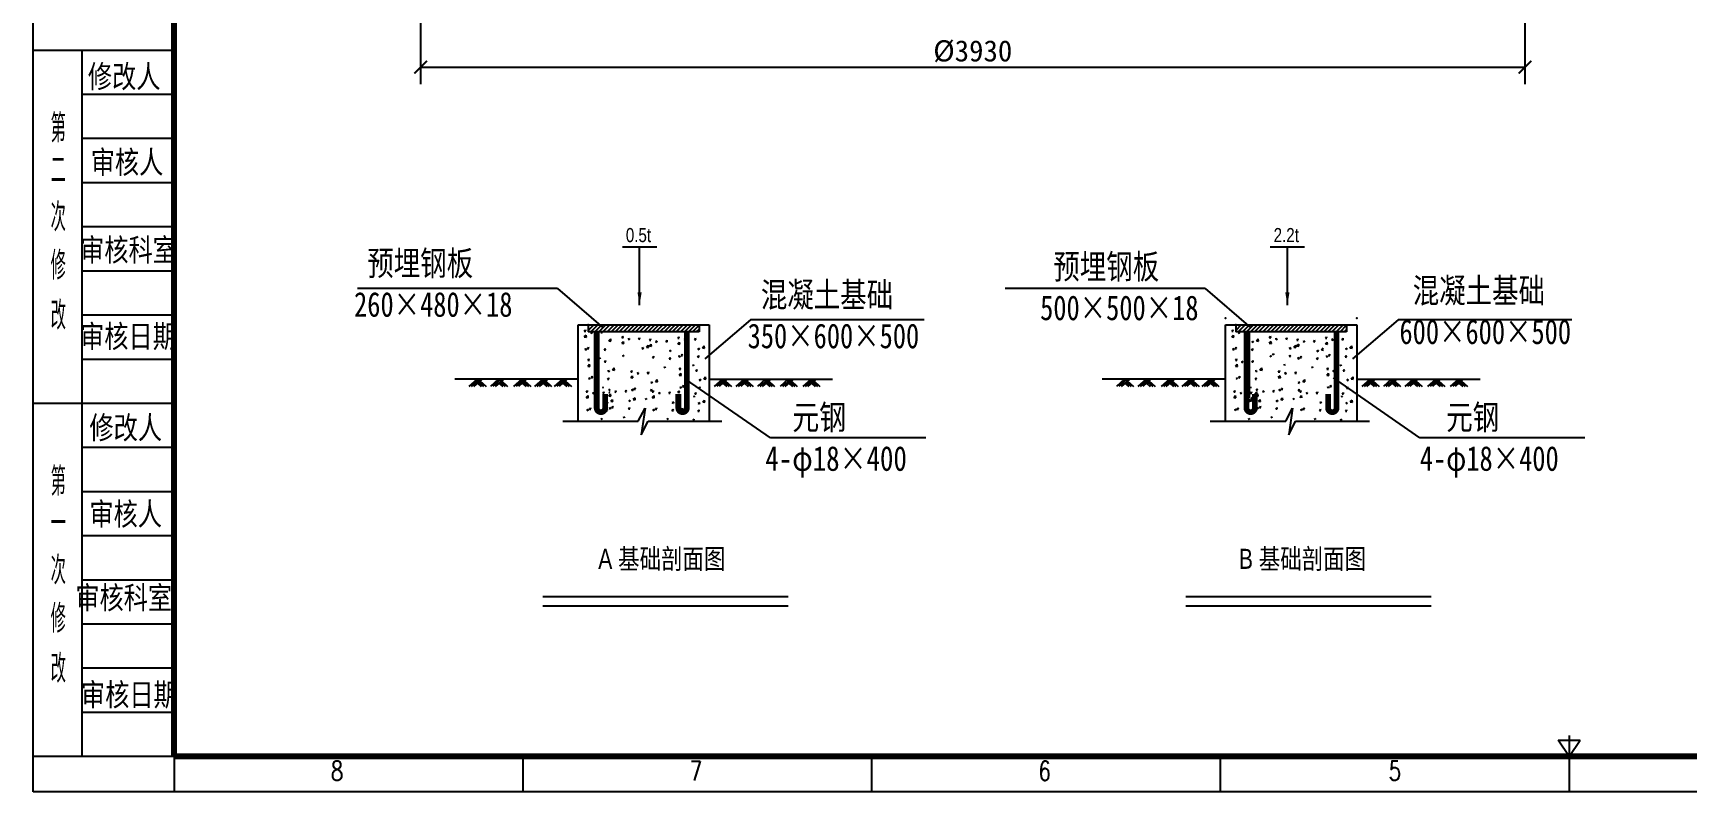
# Paper-space layout 'Layout1' of a CAD drawing. Extents: x 547 to 967, y -377 to -80.
# Drawn here: x 546.5 to 780.7, y -376.6 to -269.1 of the extents above; entities that cross this region are included whole.
import ezdxf

# ---------------------------------------------------------------- set-up
doc = ezdxf.new("R2010")
doc.units = 0
doc.layers.get('0').update_dxf_attribs({"linetype": 'CONTINUOUS'})
doc.layers.get('DEFPOINTS').update_dxf_attribs({"linetype": 'CONTINUOUS'})
doc.layers.add('图框线', color=6, linetype='CONTINUOUS', lineweight=80)
doc.layers.add('文字', color=3, linetype='CONTINUOUS')
doc.layers.add('细实线', color=9, linetype='CONTINUOUS')
doc.styles.get("Standard").update_dxf_attribs({"font": ''})
doc.styles.add('尺寸', font='txt4.shx', dxfattribs={"width": 0.8, "bigfont": 'gbcbig.shx'})
doc.styles.add('标题', font='ARIALN.TTF', dxfattribs={"width": 0.785})
doc.styles.add('说明', font='txt4.shx', dxfattribs={"width": 0.75, "bigfont": 'gbcbig.shx'})
doc.styles.get('Standard').set_extended_font_data('SimSun')
doc.dimstyles.new('DIN', dxfattribs={"dimtxt": 2.5, "dimasz": 2.5, "dimexe": 1.25, "dimexo": 0.625, "dimtad": 1, "dimtih": 1, "dimdec": 4, "dimdsep": 46, "dimlunit": 6, "dimtxsty": 'Standard', "dimcen": 2.5, "dimadec": 0, "dimazin": 0, "dimtfac": 1, "dimtdec": 4, "dimtmove": 0, "dimatfit": 3, "dimfxl": 0, "dimtvp": 1, "dimtolj": 1, "dimtzin": 0, "dimarcsym": 0})

# ---------------------------------------------------------------- blocks, each defined once
blk = doc.blocks.new('_ARCHTICK')
at = {"color": 0, "linetype": 'ByBlock', "const_width": 0.15}
blk.add_lwpolyline([(-0.5, -0.5), (0.5, 0.5)], dxfattribs=at)
blk = doc.blocks.new('*D12')
at = {"layer": 'DEFPOINTS', "color": 0}
for p in [(601.39, -256.06), (757.76, -256.06), (757.76, -273.94)]:
    blk.add_point(p, dxfattribs=at)
at = {"layer": '文字', "color": 5, "lineweight": -2}
for p, q in [((601.39, -258.46), (601.39, -276.34)), ((757.76, -258.46), (757.76, -276.34)), ((601.39, -273.94), (757.76, -273.94))]:
    blk.add_line(p, q, dxfattribs=at)
at = {"layer": '文字', "color": 5, "lineweight": -2, "xscale": 1.8, "yscale": 1.8, "zscale": 1.8, "rotation": 180}
blk.add_blockref('_ARCHTICK', (601.39, -273.94), dxfattribs=at)
at = {"layer": '文字', "color": 5, "lineweight": -2, "xscale": 1.8, "yscale": 1.8, "zscale": 1.8}
blk.add_blockref('_ARCHTICK', (757.76, -273.94), dxfattribs=at)
at = {"layer": '文字', "color": 0, "insert": (679.57, -271.69), "char_height": 3, "attachment_point": 5}
blk.add_mtext('\\A1;%%c3930', dxfattribs=at)

psp = doc.layouts.get("Layout1")

# ---------------------------------------------------------------- linework, layer by layer
for p, q in [((629.94885, -299.38645), (634.82773, -299.38645)), ((721.67607, -299.38645), (726.55495, -299.38645)), ((618.69394, -348.88549), (653.40676, -348.88549)), ((709.74546, -348.88549), (744.45828, -348.88549)), ((618.69394, -350.20193), (653.40676, -350.20193)), ((709.74546, -350.20193), (744.45828, -350.20193))]:
    psp.add_line(p, q)
at = {"color": 5}
for p, q in [((620.78177, -305.28847), (592.45145, -305.28847)), ((620.78177, -305.28847), (627.2451, -310.84151)), ((712.46879, -305.28847), (684.13847, -305.28847)), ((712.46879, -305.28847), (718.93213, -310.84151)), ((648.10505, -309.69974), (641.64172, -315.25277)), ((672.7051, -309.69974), (648.10505, -309.69974)), ((739.79208, -309.69974), (733.32874, -315.25277)), ((764.39212, -309.69974), (739.79208, -309.69974)), ((650.91932, -326.40156), (639.03887, -318.18647)), ((742.89331, -326.40156), (730.65568, -317.93949)), ((672.9023, -326.40156), (650.91932, -326.40156)), ((766.24224, -326.40156), (742.89331, -326.40156))]:
    psp.add_line(p, q, dxfattribs=at)
at = {"layer": '图框线'}
for p, q in [((566.5083, -371.55321), (566.5083, -84.55321)), ((961.5083, -371.55321), (566.5083, -371.55321))]:
    psp.add_line(p, q, dxfattribs=at)
at = {"layer": '细实线'}
for p, q in [((546.5083, -376.55321), (546.5083, -79.55321)), ((623.67165, -310.41496), (642.25558, -310.41496)), ((623.67165, -324.05039), (623.67165, -310.41496)), ((624.56514, -311.31119), (624.72241, -311.12376)), ((624.56514, -311.31119), (624.76013, -311.32825)), ((624.76018, -311.32842), (624.72246, -311.12393)), ((625.10606, -311.1995), (625.8906, -310.41496)), ((625.10606, -310.62282), (625.31392, -310.41496)), ((625.10606, -310.41496), (625.10606, -311.40725)), ((640.82117, -311.40725), (625.10606, -311.40725)), ((625.45006, -311.5116), (625.67847, -311.42392)), ((625.475, -311.40725), (626.46729, -310.41496)), ((625.61237, -311.62122), (625.67852, -311.42409)), ((626.05169, -311.40725), (627.04398, -310.41496)), ((626.62837, -311.40725), (627.62066, -310.41496)), ((626.90501, -311.5159), (627.06228, -311.32848)), ((627.10005, -311.53313), (627.06233, -311.32864)), ((627.20506, -311.40725), (628.19735, -310.41496)), ((627.78175, -311.40725), (628.77404, -310.41496)), ((628.35843, -311.40725), (629.35072, -310.41496)), ((628.93512, -311.40725), (629.92741, -310.41496)), ((629.5118, -311.40725), (630.5041, -310.41496)), ((630.08849, -311.40725), (631.08078, -310.41496)), ((630.66518, -311.40725), (631.65747, -310.41496)), ((631.24186, -311.40725), (632.23416, -310.41496)), ((631.81855, -311.40725), (632.81084, -310.41496)), ((632.39524, -311.40725), (633.38753, -310.41496)), ((632.97192, -311.40725), (633.96421, -310.41496)), ((633.54861, -311.40725), (634.5409, -310.41496)), ((634.1253, -311.40725), (635.11759, -310.41496)), ((634.70198, -311.40725), (635.69427, -310.41496)), ((635.27867, -311.40725), (636.27096, -310.41496)), ((635.85536, -311.40725), (636.84765, -310.41496)), ((636.43204, -311.40725), (637.42433, -310.41496)), ((637.00873, -311.40725), (638.00102, -310.41496)), ((637.58542, -311.40725), (638.57771, -310.41496)), ((638.1621, -311.40725), (639.15439, -310.41496)), ((638.73879, -311.40725), (639.73108, -310.41496)), ((639.31548, -311.40725), (640.30777, -310.41496)), ((639.89216, -311.40725), (640.82117, -310.47824)), ((640.46885, -311.40725), (640.82117, -311.05493)), ((640.82117, -310.41496), (640.82117, -311.40725)), ((642.25558, -310.41496), (642.25558, -324.05039)), ((715.35867, -310.41496), (733.94261, -310.41496)), ((715.35867, -324.05039), (715.35867, -310.41496)), ((716.25216, -311.31119), (716.40943, -311.12376)), ((716.25216, -311.31119), (716.44715, -311.32825)), ((716.4472, -311.32842), (716.40948, -311.12393)), ((716.79309, -310.41496), (716.79309, -311.40725)), ((716.79309, -311.1995), (717.57763, -310.41496)), ((716.79309, -310.62282), (717.00094, -310.41496)), ((732.5082, -311.40725), (716.79309, -311.40725)), ((717.13708, -311.5116), (717.3655, -311.42392)), ((717.16202, -311.40725), (718.15431, -310.41496)), ((717.2994, -311.62122), (717.36554, -311.42409)), ((717.73871, -311.40725), (718.731, -310.41496)), ((718.3154, -311.40725), (719.30769, -310.41496)), ((718.53587, -311.40725), (718.53587, -320.74582)), ((718.59203, -311.5159), (718.7493, -311.32848)), ((718.68111, -311.40725), (718.68111, -320.74582)), ((718.78707, -311.53313), (718.74935, -311.32864)), ((718.89208, -311.40725), (719.88437, -310.41496)), ((719.46877, -311.40725), (720.46106, -310.41496)), ((720.04545, -311.40725), (721.03775, -310.41496)), ((720.62214, -311.40725), (721.61443, -310.41496)), ((721.19883, -311.40725), (722.19112, -310.41496)), ((721.77551, -311.40725), (722.76781, -310.41496)), ((722.3522, -311.40725), (723.34449, -310.41496)), ((722.92889, -311.40725), (723.92118, -310.41496)), ((723.50557, -311.40725), (724.49786, -310.41496)), ((724.08226, -311.40725), (725.07455, -310.41496)), ((724.65895, -311.40725), (725.65124, -310.41496)), ((725.23563, -311.40725), (726.22792, -310.41496)), ((725.81232, -311.40725), (726.80461, -310.41496)), ((726.38901, -311.40725), (727.3813, -310.41496)), ((726.96569, -311.40725), (727.95798, -310.41496)), ((727.54238, -311.40725), (728.53467, -310.41496)), ((728.11907, -311.40725), (729.11136, -310.41496)), ((728.69575, -311.40725), (729.68804, -310.41496)), ((729.27244, -311.40725), (730.26473, -310.41496)), ((729.84913, -311.40725), (730.84142, -310.41496)), ((730.42581, -311.40725), (731.4181, -310.41496)), ((731.0025, -311.40725), (731.99479, -310.41496)), ((731.57918, -311.40725), (732.5082, -310.47824)), ((732.15587, -311.40725), (732.5082, -311.05493)), ((732.5082, -310.41496), (732.5082, -311.40725)), ((733.94261, -310.41496), (733.94261, -324.05039)), ((624.56409, -312.12745), (624.81818, -311.86263)), ((624.56409, -312.12745), (624.85422, -312.17244)), ((624.6563, -313.87721), (624.88472, -313.78953)), ((624.85427, -312.17259), (624.81823, -311.86277)), ((624.81862, -313.98683), (624.88477, -313.78969)), ((625.01778, -313.76501), (625.17505, -313.57759)), ((625.01778, -313.76501), (625.21277, -313.78207)), ((625.21282, -313.78224), (625.1751, -313.57776)), ((625.45006, -311.5116), (625.61233, -311.62105)), ((626.90501, -311.5159), (627.1, -311.53296)), ((627.35765, -313.96973), (627.51492, -313.7823)), ((627.55268, -313.98695), (627.51496, -313.78247)), ((628.04568, -312.66741), (628.29977, -312.40259)), ((628.04568, -312.66741), (628.33581, -312.71241)), ((628.33586, -312.71255), (628.29981, -312.40274)), ((629.87154, -313.03425), (630.12563, -312.76944)), ((629.87154, -313.03425), (630.16168, -313.07925)), ((629.87259, -312.218), (630.02986, -312.03057)), ((629.87259, -312.218), (630.06758, -312.23505)), ((630.06763, -312.23522), (630.02991, -312.03074)), ((630.16172, -313.07939), (630.12568, -312.76958)), ((630.75751, -312.41841), (630.98592, -312.33072)), ((630.75751, -312.41841), (630.91978, -312.52786)), ((630.91983, -312.52802), (630.98597, -312.33089)), ((632.21246, -312.42271), (632.36973, -312.23528)), ((632.21246, -312.42271), (632.40745, -312.43977)), ((632.4075, -312.43993), (632.36978, -312.23545)), ((632.70476, -313.73184), (632.93317, -313.64416)), ((632.70476, -313.73184), (632.86703, -313.84129)), ((632.86707, -313.84146), (632.93322, -313.64433)), ((633.35313, -313.57421), (633.60722, -313.3094)), ((633.35313, -313.57421), (633.64326, -313.61921)), ((633.64331, -313.61936), (633.60727, -313.30954)), ((633.77274, -313.39696), (634.02683, -313.13215)), ((633.77274, -313.39696), (634.06288, -313.44196)), ((633.77379, -312.58071), (633.93106, -312.39328)), ((633.77379, -312.58071), (633.96878, -312.59777)), ((633.96883, -312.59793), (633.93111, -312.39345)), ((634.06292, -313.44211), (634.02688, -313.13229)), ((634.65871, -312.78112), (634.88712, -312.69344)), ((634.65871, -312.78112), (634.82098, -312.89057)), ((634.82103, -312.89074), (634.88717, -312.6936)), ((636.11366, -312.78542), (636.27093, -312.59799)), ((636.11366, -312.78542), (636.30865, -312.80248)), ((636.3087, -312.80265), (636.27098, -312.59816)), ((637.81004, -313.12493), (638.06413, -312.86011)), ((637.81004, -313.12493), (638.10017, -313.16993)), ((637.81109, -312.30867), (637.96836, -312.12125)), ((637.81109, -312.30867), (638.00608, -312.32573)), ((638.00612, -312.3259), (637.9684, -312.12141)), ((638.10022, -313.17007), (638.06417, -312.86026)), ((638.696, -312.50908), (638.92442, -312.4214)), ((638.696, -312.50908), (638.85827, -312.61853)), ((638.85832, -312.6187), (638.92447, -312.42157)), ((640.15096, -312.51338), (640.30823, -312.32596)), ((640.15096, -312.51338), (640.34595, -312.53044)), ((640.34599, -312.53061), (640.30827, -312.32613)), ((640.64325, -313.82252), (640.87167, -313.73484)), ((640.80557, -313.93214), (640.87171, -313.735)), ((641.29162, -313.66489), (641.54571, -313.40007)), ((641.29162, -313.66489), (641.58176, -313.70989)), ((641.5818, -313.71003), (641.54576, -313.40022)), ((716.25111, -312.12745), (716.5052, -311.86263)), ((716.25111, -312.12745), (716.54125, -312.17244)), ((716.34333, -313.87721), (716.57174, -313.78953)), ((716.54129, -312.17259), (716.50525, -311.86277)), ((716.50564, -313.98683), (716.57179, -313.78969)), ((716.7048, -313.76501), (716.86207, -313.57759)), ((716.7048, -313.76501), (716.89979, -313.78207)), ((716.89984, -313.78224), (716.86212, -313.57776)), ((717.13708, -311.5116), (717.29935, -311.62105)), ((718.59203, -311.5159), (718.78702, -311.53296)), ((719.04467, -313.96973), (719.20194, -313.7823)), ((719.08433, -312.82504), (719.31274, -312.73736)), ((719.08433, -312.82504), (719.2466, -312.93449)), ((719.23971, -313.98695), (719.20199, -313.78247)), ((719.24664, -312.93466), (719.31279, -312.73752)), ((719.7327, -312.66741), (719.98679, -312.40259)), ((719.7327, -312.66741), (720.02283, -312.71241)), ((720.02288, -312.71255), (719.98684, -312.40274)), ((721.55857, -313.03425), (721.81266, -312.76944)), ((721.55857, -313.03425), (721.8487, -313.07925)), ((721.55962, -312.218), (721.71689, -312.03057)), ((721.55962, -312.218), (721.75461, -312.23505)), ((721.75465, -312.23522), (721.71693, -312.03074)), ((721.84874, -313.07939), (721.8127, -312.76958)), ((722.44453, -312.41841), (722.67295, -312.33072)), ((722.44453, -312.41841), (722.6068, -312.52786)), ((722.60685, -312.52802), (722.67299, -312.33089)), ((723.89949, -312.42271), (724.05675, -312.23528)), ((723.89949, -312.42271), (724.09447, -312.43977)), ((724.09452, -312.43993), (724.0568, -312.23545)), ((724.39178, -313.73184), (724.6202, -313.64416)), ((724.39178, -313.73184), (724.55405, -313.84129)), ((724.5541, -313.84146), (724.62024, -313.64433)), ((725.04015, -313.57421), (725.29424, -313.3094)), ((725.04015, -313.57421), (725.33029, -313.61921)), ((725.33033, -313.61936), (725.29429, -313.30954)), ((725.45977, -313.39696), (725.71386, -313.13215)), ((725.45977, -313.39696), (725.7499, -313.44196)), ((725.46082, -312.58071), (725.61809, -312.39328)), ((725.46082, -312.58071), (725.65581, -312.59777)), ((725.65585, -312.59793), (725.61813, -312.39345)), ((725.74994, -313.44211), (725.7139, -313.13229)), ((726.34573, -312.78112), (726.57415, -312.69344)), ((726.34573, -312.78112), (726.508, -312.89057)), ((726.50805, -312.89074), (726.57419, -312.6936)), ((727.80069, -312.78542), (727.95795, -312.59799)), ((727.80069, -312.78542), (727.99567, -312.80248)), ((727.99572, -312.80265), (727.958, -312.59816)), ((728.94135, -313.93693), (729.19544, -313.67211)), ((729.49706, -313.12493), (729.75115, -312.86011)), ((729.49706, -313.12493), (729.78719, -313.16993)), ((729.49811, -312.30867), (729.65538, -312.12125)), ((729.49811, -312.30867), (729.6931, -312.32573)), ((729.69315, -312.3259), (729.65543, -312.12141)), ((729.78724, -313.17007), (729.7512, -312.86026)), ((730.38302, -312.50908), (730.61144, -312.4214)), ((730.38302, -312.50908), (730.5453, -312.61853)), ((730.54534, -312.6187), (730.61149, -312.42157)), ((731.83798, -312.51338), (731.99525, -312.32596)), ((731.83798, -312.51338), (732.03297, -312.53044)), ((732.03302, -312.53061), (731.9953, -312.32613)), ((732.33027, -313.82252), (732.55869, -313.73484)), ((732.49259, -313.93214), (732.55874, -313.735)), ((732.97865, -313.66489), (733.23274, -313.40007)), ((732.97865, -313.66489), (733.26878, -313.70989)), ((733.26883, -313.71003), (733.23278, -313.40022)), ((624.6563, -313.87721), (624.81858, -313.98666)), ((625.06308, -316.25338), (625.31717, -315.98856)), ((625.06413, -315.43712), (625.2214, -315.2497)), ((625.06413, -315.43712), (625.25912, -315.45418)), ((625.25916, -315.45435), (625.22144, -315.24986)), ((625.35325, -316.29852), (625.31721, -315.98871)), ((625.94904, -315.63753), (626.17746, -315.54985)), ((625.94904, -315.63753), (626.11131, -315.74699)), ((626.11136, -315.74715), (626.17751, -315.55002)), ((626.61761, -315.18525), (626.83197, -315.10296)), ((626.80446, -315.18525), (626.83201, -315.10313)), ((627.35765, -313.96973), (627.55264, -313.98679)), ((627.404, -315.64184), (627.56126, -315.45441)), ((627.404, -315.64184), (627.59898, -315.65889)), ((627.59903, -315.65906), (627.56131, -315.45458)), ((629.96376, -314.78401), (630.19217, -314.69633)), ((629.96376, -314.78401), (630.12603, -314.89347)), ((634.22643, -315.03453), (634.3837, -314.84711)), ((634.22643, -315.03453), (634.42142, -315.05159)), ((634.42147, -315.05176), (634.38375, -314.84727)), ((636.5663, -315.23924), (636.72357, -315.05182)), ((636.5663, -315.23924), (636.76129, -315.2563)), ((636.60596, -314.09455), (636.83437, -314.00687)), ((636.60596, -314.09455), (636.76823, -314.20401)), ((636.76134, -315.25647), (636.72362, -315.05199)), ((636.76827, -314.20417), (636.83442, -314.00704)), ((637.90225, -314.87469), (638.13067, -314.78701)), ((637.90225, -314.87469), (638.06452, -314.98414)), ((638.06457, -314.98431), (638.13071, -314.78717)), ((638.26373, -314.7625), (638.421, -314.57507)), ((638.26373, -314.7625), (638.45872, -314.77956)), ((638.45876, -314.77972), (638.42104, -314.57524)), ((639.86355, -316.18273), (640.07792, -316.10044)), ((640.05041, -316.18273), (640.07796, -316.10061)), ((640.60359, -314.96721), (640.76086, -314.77978)), ((640.60359, -314.96721), (640.79858, -314.98427)), ((640.64325, -313.82252), (640.80552, -313.93197)), ((640.79863, -314.98444), (640.76091, -314.77995)), ((716.34333, -313.87721), (716.5056, -313.98666)), ((716.7501, -316.25338), (717.00419, -315.98856)), ((716.75115, -315.43712), (716.90842, -315.2497)), ((716.75115, -315.43712), (716.94614, -315.45418)), ((716.94619, -315.45435), (716.90847, -315.24986)), ((717.04028, -316.29852), (717.00424, -315.98871)), ((717.63606, -315.63753), (717.86448, -315.54985)), ((717.63606, -315.63753), (717.79833, -315.74699)), ((718.30463, -315.18525), (718.51899, -315.10296)), ((718.49148, -315.18525), (718.51904, -315.10313)), ((719.04467, -313.96973), (719.23966, -313.98679)), ((719.09102, -315.64184), (719.24829, -315.45441)), ((719.09102, -315.64184), (719.28601, -315.65889)), ((719.28606, -315.65906), (719.24834, -315.45458)), ((721.65078, -314.78401), (721.81305, -314.89347)), ((721.8131, -314.89363), (721.87924, -314.6965)), ((722.01226, -314.67182), (722.16952, -314.48439)), ((722.20729, -314.68905), (722.16957, -314.48456)), ((723.61208, -316.09205), (723.82645, -316.00977)), ((723.79894, -316.09205), (723.82649, -316.00994)), ((724.35212, -314.87653), (724.50939, -314.68911)), ((724.35212, -314.87653), (724.54711, -314.89359)), ((724.54716, -314.89376), (724.50944, -314.68927)), ((725.55198, -315.14672), (725.7804, -315.05904)), ((725.55198, -315.14672), (725.71425, -315.25618)), ((725.7143, -315.25634), (725.78044, -315.05921)), ((725.91346, -315.03453), (726.07072, -314.84711)), ((725.91346, -315.03453), (726.10844, -315.05159)), ((726.10849, -315.05176), (726.07077, -314.84727)), ((728.25332, -315.23924), (728.41059, -315.05182)), ((728.25332, -315.23924), (728.44831, -315.2563)), ((728.29298, -314.09455), (728.5214, -314.00687)), ((728.29298, -314.09455), (728.45525, -314.20401)), ((728.44836, -315.25647), (728.41064, -315.05199)), ((728.4553, -314.20417), (728.52144, -314.00704)), ((728.94135, -313.93693), (729.23149, -313.98192)), ((729.58927, -314.87469), (729.81769, -314.78701)), ((729.58927, -314.87469), (729.75154, -314.98414)), ((729.75159, -314.98431), (729.81774, -314.78717)), ((729.95075, -314.7625), (730.10802, -314.57507)), ((729.95075, -314.7625), (730.14574, -314.77956)), ((730.14578, -314.77972), (730.10806, -314.57524)), ((731.55058, -316.18273), (731.76494, -316.10044)), ((731.73743, -316.18273), (731.76498, -316.10061)), ((732.29062, -314.96721), (732.44789, -314.77978)), ((732.29062, -314.96721), (732.48561, -314.98427)), ((732.33027, -313.82252), (732.49254, -313.93197)), ((732.48565, -314.98444), (732.44793, -314.77995)), ((623.67165, -318.1166), (606.22088, -318.1166)), ((609.37137, -318.1166), (608.2095, -319.14907)), ((609.71025, -318.1166), (608.54838, -319.14907)), ((610.04913, -318.1166), (608.88726, -319.14907)), ((609.76445, -318.36957), (610.64164, -319.14907)), ((612.42243, -318.1166), (611.26056, -319.14907)), ((612.76131, -318.1166), (611.59944, -319.14907)), ((613.1002, -318.1166), (611.93833, -319.14907)), ((612.81551, -318.36957), (613.6927, -319.14907)), ((615.71437, -318.1166), (614.5525, -319.14907)), ((616.05325, -318.1166), (614.89138, -319.14907)), ((616.39213, -318.1166), (615.23026, -319.14907)), ((616.10745, -318.36957), (616.98464, -319.14907)), ((618.66743, -318.1166), (617.50556, -319.14907)), ((619.00631, -318.1166), (617.84445, -319.14907)), ((619.3452, -318.1166), (618.18333, -319.14907)), ((619.06051, -318.36957), (619.9377, -319.14907)), ((621.47525, -318.1166), (620.31338, -319.14907)), ((621.81414, -318.1166), (620.65227, -319.14907)), ((622.15302, -318.1166), (620.99115, -319.14907)), ((621.86834, -318.36957), (622.74552, -319.14907)), ((625.06308, -316.25338), (625.35321, -316.29838)), ((625.15529, -318.00314), (625.38371, -317.91546)), ((625.15529, -318.00314), (625.31756, -318.11259)), ((625.31761, -318.11276), (625.38375, -317.91563)), ((625.51677, -317.89095), (625.67404, -317.70352)), ((625.51677, -317.89095), (625.71175, -317.90801)), ((625.7118, -317.90817), (625.67408, -317.70369)), ((627.85663, -318.09566), (628.0139, -317.90823)), ((627.85663, -318.09566), (628.05162, -318.11272)), ((627.89629, -316.95097), (628.12471, -316.86329)), ((627.89629, -316.95097), (628.05856, -317.06042)), ((628.05167, -318.11289), (628.01395, -317.9084)), ((628.05861, -317.06059), (628.12475, -316.86346)), ((628.54466, -316.79334), (628.79875, -316.52853)), ((628.54466, -316.79334), (628.8348, -316.83834)), ((628.83484, -316.83849), (628.7988, -316.52867)), ((631.1417, -317.88562), (631.39579, -317.6208)), ((631.1417, -317.88562), (631.43183, -317.93061)), ((631.14275, -317.06936), (631.30002, -316.88193)), ((631.14275, -317.06936), (631.33774, -317.08642)), ((631.33779, -317.08659), (631.30007, -316.8821)), ((631.43188, -317.93076), (631.39584, -317.62095)), ((632.02767, -317.26977), (632.25608, -317.18209)), ((632.02767, -317.26977), (632.18994, -317.37922)), ((632.18998, -317.37939), (632.25613, -317.18226)), ((633.48262, -317.27407), (633.63989, -317.08665)), ((633.48262, -317.27407), (633.67761, -317.29113)), ((633.67766, -317.2913), (633.63994, -317.08681)), ((634.62329, -318.42558), (634.87738, -318.16076)), ((634.62329, -318.42558), (634.91342, -318.47058)), ((634.91347, -318.47072), (634.87742, -318.16091)), ((635.82626, -316.45477), (636.04062, -316.37248)), ((636.01311, -316.45477), (636.04067, -316.37265)), ((637.99149, -317.5229), (638.24558, -317.25808)), ((637.99149, -317.5229), (638.28162, -317.56789)), ((637.99254, -316.70664), (638.14981, -316.51921)), ((637.99254, -316.70664), (638.18753, -316.7237)), ((638.18758, -316.72387), (638.14986, -316.51938)), ((638.28167, -317.56804), (638.24562, -317.25823)), ((638.87745, -316.90705), (639.10587, -316.81937)), ((638.87745, -316.90705), (639.03972, -317.0165)), ((639.03977, -317.01667), (639.10592, -316.81954)), ((640.33241, -316.91135), (640.48968, -316.72393)), ((640.33241, -316.91135), (640.5274, -316.92841)), ((640.52744, -316.92858), (640.48972, -316.7241)), ((640.8247, -318.22049), (641.05312, -318.13281)), ((640.8247, -318.22049), (640.98697, -318.32994)), ((640.98702, -318.33011), (641.05316, -318.13297)), ((641.47308, -318.06286), (641.72717, -317.79804)), ((641.47308, -318.06286), (641.76321, -318.10786)), ((641.76325, -318.108), (641.72721, -317.79819)), ((642.25558, -318.1166), (659.70635, -318.1166)), ((644.13152, -318.1166), (642.96965, -319.14907)), ((644.4704, -318.1166), (643.30853, -319.14907)), ((644.80928, -318.1166), (643.64741, -319.14907)), ((644.5246, -318.36957), (645.40179, -319.14907)), ((647.18847, -318.1166), (646.0266, -319.14907)), ((647.52735, -318.1166), (646.36548, -319.14907)), ((647.86623, -318.1166), (646.70436, -319.14907)), ((647.58155, -318.36957), (648.45874, -319.14907)), ((650.23953, -318.1166), (649.07766, -319.14907)), ((650.57841, -318.1166), (649.41654, -319.14907)), ((650.91729, -318.1166), (649.75542, -319.14907)), ((650.63261, -318.36957), (651.5098, -319.14907)), ((653.45116, -318.1166), (652.28929, -319.14907)), ((653.79005, -318.1166), (652.62818, -319.14907)), ((654.12893, -318.1166), (652.96706, -319.14907)), ((653.84425, -318.36957), (654.72143, -319.14907)), ((656.66281, -318.1166), (655.50094, -319.14907)), ((657.00169, -318.1166), (655.83982, -319.14907)), ((657.34057, -318.1166), (656.1787, -319.14907)), ((657.05589, -318.36957), (657.93308, -319.14907)), ((715.35867, -318.1166), (697.9079, -318.1166)), ((701.05839, -318.1166), (699.89652, -319.14907)), ((701.39727, -318.1166), (700.23541, -319.14907)), ((701.73616, -318.1166), (700.57429, -319.14907)), ((701.45148, -318.36957), (702.32866, -319.14907)), ((704.10945, -318.1166), (702.94759, -319.14907)), ((704.44834, -318.1166), (703.28647, -319.14907)), ((704.78722, -318.1166), (703.62535, -319.14907)), ((704.50254, -318.36957), (705.37972, -319.14907)), ((707.40139, -318.1166), (706.23952, -319.14907)), ((707.74027, -318.1166), (706.5784, -319.14907)), ((708.07916, -318.1166), (706.91729, -319.14907)), ((707.79447, -318.36957), (708.67166, -319.14907)), ((710.35446, -318.1166), (709.19259, -319.14907)), ((710.69334, -318.1166), (709.53147, -319.14907)), ((711.03222, -318.1166), (709.87035, -319.14907)), ((710.74754, -318.36957), (711.62473, -319.14907)), ((713.16228, -318.1166), (712.00041, -319.14907)), ((713.50116, -318.1166), (712.33929, -319.14907)), ((713.84004, -318.1166), (712.67817, -319.14907)), ((713.55536, -318.36957), (714.43255, -319.14907)), ((716.7501, -316.25338), (717.04023, -316.29838)), ((716.84231, -318.00314), (717.07073, -317.91546)), ((716.84231, -318.00314), (717.00458, -318.11259)), ((717.20379, -317.89095), (717.36106, -317.70352)), ((717.20379, -317.89095), (717.39878, -317.90801)), ((717.39882, -317.90817), (717.3611, -317.70369)), ((719.54366, -318.09566), (719.70093, -317.90823)), ((719.54366, -318.09566), (719.73865, -318.11272)), ((719.58331, -316.95097), (719.81173, -316.86329)), ((719.58331, -316.95097), (719.74558, -317.06042)), ((719.73869, -318.11289), (719.70097, -317.9084)), ((719.74563, -317.06059), (719.81178, -316.86346)), ((720.23169, -316.79334), (720.48578, -316.52853)), ((720.23169, -316.79334), (720.52182, -316.83834)), ((720.52186, -316.83849), (720.48582, -316.52867)), ((722.82872, -317.88562), (723.08281, -317.6208)), ((722.82872, -317.88562), (723.11886, -317.93061)), ((722.82977, -317.06936), (722.98704, -316.88193)), ((722.82977, -317.06936), (723.02476, -317.08642)), ((723.02481, -317.08659), (722.98709, -316.8821)), ((723.1189, -317.93076), (723.08286, -317.62095)), ((723.71469, -317.26977), (723.94311, -317.18209)), ((723.71469, -317.26977), (723.87696, -317.37922)), ((723.87701, -317.37939), (723.94315, -317.18226)), ((725.16964, -317.27407), (725.32691, -317.08665)), ((725.16964, -317.27407), (725.36463, -317.29113)), ((725.36468, -317.2913), (725.32696, -317.08681)), ((726.31031, -318.42558), (726.5644, -318.16076)), ((726.31031, -318.42558), (726.60044, -318.47058)), ((726.60049, -318.47072), (726.56445, -318.16091)), ((727.51328, -316.45477), (727.72765, -316.37248)), ((727.70014, -316.45477), (727.72769, -316.37265)), ((729.67851, -317.5229), (729.9326, -317.25808)), ((729.67851, -317.5229), (729.96864, -317.56789)), ((729.67956, -316.70664), (729.83683, -316.51921)), ((729.67956, -316.70664), (729.87455, -316.7237)), ((729.8746, -316.72387), (729.83688, -316.51938)), ((729.96869, -317.56804), (729.93265, -317.25823)), ((730.56448, -316.90705), (730.79289, -316.81937)), ((730.56448, -316.90705), (730.72675, -317.0165)), ((730.72679, -317.01667), (730.79294, -316.81954)), ((732.01943, -316.91135), (732.1767, -316.72393)), ((732.01943, -316.91135), (732.21442, -316.92841)), ((732.21447, -316.92858), (732.17675, -316.7241)), ((732.51172, -318.22049), (732.74014, -318.13281)), ((732.51172, -318.22049), (732.674, -318.32994)), ((732.67404, -318.33011), (732.74019, -318.13297)), ((733.1601, -318.06286), (733.41419, -317.79804)), ((733.1601, -318.06286), (733.45023, -318.10786)), ((733.45028, -318.108), (733.41423, -317.79819)), ((733.94261, -318.1166), (751.39338, -318.1166)), ((735.81854, -318.1166), (734.65667, -319.14907)), ((736.15742, -318.1166), (734.99556, -319.14907)), ((736.49631, -318.1166), (735.33444, -319.14907)), ((736.21162, -318.36957), (737.08881, -319.14907)), ((738.87549, -318.1166), (737.71362, -319.14907)), ((739.21437, -318.1166), (738.0525, -319.14907)), ((739.55325, -318.1166), (738.39138, -319.14907)), ((739.26857, -318.36957), (740.14576, -319.14907)), ((741.92655, -318.1166), (740.76468, -319.14907)), ((742.26543, -318.1166), (741.10356, -319.14907)), ((742.60432, -318.1166), (741.44245, -319.14907)), ((742.31963, -318.36957), (743.19682, -319.14907)), ((745.13819, -318.1166), (743.97632, -319.14907)), ((745.47707, -318.1166), (744.3152, -319.14907)), ((745.81595, -318.1166), (744.65408, -319.14907)), ((745.53127, -318.36957), (746.40846, -319.14907)), ((748.34983, -318.1166), (747.18796, -319.14907)), ((748.68871, -318.1166), (747.52684, -319.14907)), ((749.0276, -318.1166), (747.86573, -319.14907)), ((748.74291, -318.36957), (749.6201, -319.14907)), ((609.42557, -318.67071), (609.96388, -319.14907)), ((609.59501, -318.52014), (610.30276, -319.14907)), ((612.47663, -318.67071), (613.01494, -319.14907)), ((612.64607, -318.52014), (613.35382, -319.14907)), ((615.76857, -318.67071), (616.30687, -319.14907)), ((615.93801, -318.52014), (616.64576, -319.14907)), ((618.72163, -318.67071), (619.25994, -319.14907)), ((618.89107, -318.52014), (619.59882, -319.14907)), ((621.52945, -318.67071), (622.06776, -319.14907)), ((621.6989, -318.52014), (622.40664, -319.14907)), ((624.83627, -320.69669), (625.09036, -320.43187)), ((624.83627, -320.69669), (625.1264, -320.74168)), ((624.83732, -319.88043), (624.99459, -319.693)), ((624.83732, -319.88043), (625.03231, -319.89749)), ((625.03235, -319.89766), (624.99464, -319.69317)), ((625.12645, -320.74183), (625.0904, -320.43202)), ((625.72223, -320.08084), (625.95065, -319.99316)), ((625.72223, -320.08084), (625.8845, -320.19029)), ((625.88455, -320.19046), (625.9507, -319.99333)), ((627.11659, -319.31118), (627.33096, -319.2289)), ((627.17719, -320.08514), (627.33446, -319.89772)), ((627.17719, -320.08514), (627.37218, -320.1022)), ((627.37222, -320.10237), (627.3345, -319.89789)), ((628.01166, -320.46999), (628.26575, -320.20517)), ((628.01166, -320.46999), (628.3018, -320.51499)), ((628.01271, -319.65373), (628.16998, -319.46631)), ((628.01271, -319.65373), (628.2077, -319.67079)), ((628.04044, -319.93198), (628.15594, -320.02002)), ((628.30184, -320.51513), (628.2658, -320.20532)), ((628.89763, -319.85414), (629.12604, -319.76646)), ((628.89763, -319.85414), (629.0599, -319.9636)), ((630.35258, -319.85845), (630.50985, -319.67102)), ((630.35258, -319.85845), (630.54757, -319.8755)), ((630.54762, -319.87567), (630.5099, -319.67119)), ((631.23391, -319.63538), (631.46233, -319.5477)), ((631.23391, -319.63538), (631.39619, -319.74483)), ((631.39623, -319.745), (631.46238, -319.54786)), ((631.49325, -321.00995), (631.74734, -320.74514)), ((631.59539, -319.52319), (631.75266, -319.33576)), ((631.59539, -319.52319), (631.79038, -319.54024)), ((631.78343, -321.0551), (631.74739, -320.74528)), ((631.79043, -319.54041), (631.75271, -319.33593)), ((633.93526, -319.7279), (634.09253, -319.54047)), ((633.93526, -319.7279), (634.13025, -319.74496)), ((633.97491, -318.58321), (634.20333, -318.49553)), ((633.97491, -318.58321), (634.13719, -318.69266)), ((634.13029, -319.74513), (634.09257, -319.54064)), ((634.13723, -318.69283), (634.20338, -318.49569)), ((634.18101, -320.6967), (634.4351, -320.43188)), ((634.18101, -320.6967), (634.47115, -320.74169)), ((634.18206, -319.88044), (634.33933, -319.69301)), ((634.18206, -319.88044), (634.37705, -319.8975)), ((634.3771, -319.89766), (634.33938, -319.69318)), ((634.47119, -320.74184), (634.43515, -320.43202)), ((635.06698, -320.08085), (635.29539, -319.99317)), ((635.06698, -320.08085), (635.22925, -320.1903)), ((635.2293, -320.19047), (635.29544, -319.99333)), ((636.52193, -320.08515), (636.6792, -319.89772)), ((636.52193, -320.08515), (636.71692, -320.10221)), ((636.71697, -320.10238), (636.67925, -319.89789)), ((637.88679, -319.93198), (637.77129, -320.02002)), ((637.85539, -320.78737), (638.10948, -320.52256)), ((637.85539, -320.78737), (638.14553, -320.83237)), ((637.85644, -319.97111), (638.01371, -319.78369)), ((637.85644, -319.97111), (638.05143, -319.98817)), ((638.05148, -319.98834), (638.01376, -319.78385)), ((638.0837, -319.27266), (638.31212, -319.18498)), ((638.0837, -319.27266), (638.24597, -319.38211)), ((638.14557, -320.83251), (638.10953, -320.5227)), ((638.24602, -319.38228), (638.31216, -319.18514)), ((638.44518, -319.16047), (638.60245, -318.97304)), ((638.44518, -319.16047), (638.64017, -319.17753)), ((638.64021, -319.17769), (638.60249, -318.97321)), ((638.74136, -320.17152), (638.96978, -320.08384)), ((638.74136, -320.17152), (638.90363, -320.28098)), ((638.90368, -320.28114), (638.96982, -320.08401)), ((640.045, -320.5807), (640.25937, -320.49841)), ((640.19631, -320.17583), (640.35358, -319.9884)), ((640.19631, -320.17583), (640.3913, -320.19289)), ((640.23186, -320.5807), (640.25941, -320.49858)), ((640.39135, -320.19305), (640.35363, -319.98857)), ((640.78505, -319.36518), (640.94232, -319.17775)), ((640.78505, -319.36518), (640.98004, -319.38224)), ((640.98008, -319.38241), (640.94236, -319.17792)), ((644.18572, -318.67071), (644.72402, -319.14907)), ((644.35516, -318.52014), (645.06291, -319.14907)), ((647.24267, -318.67071), (647.78097, -319.14907)), ((647.41211, -318.52014), (648.11985, -319.14907)), ((650.29373, -318.67071), (650.83203, -319.14907)), ((650.46317, -318.52014), (651.17092, -319.14907)), ((653.50536, -318.67071), (654.04367, -319.14907)), ((653.6748, -318.52014), (654.38255, -319.14907)), ((656.71701, -318.67071), (657.25531, -319.14907)), ((656.88645, -318.52014), (657.5942, -319.14907)), ((701.11259, -318.67071), (701.6509, -319.14907)), ((701.28203, -318.52014), (701.98978, -319.14907)), ((704.16366, -318.67071), (704.70196, -319.14907)), ((704.3331, -318.52014), (705.04084, -319.14907)), ((707.45559, -318.67071), (707.9939, -319.14907)), ((707.62503, -318.52014), (708.33278, -319.14907)), ((710.40866, -318.67071), (710.94696, -319.14907)), ((710.5781, -318.52014), (711.28584, -319.14907)), ((713.21648, -318.67071), (713.75478, -319.14907)), ((713.38592, -318.52014), (714.09367, -319.14907)), ((716.52329, -320.69669), (716.77738, -320.43187)), ((716.52329, -320.69669), (716.81342, -320.74168)), ((716.52434, -319.88043), (716.68161, -319.693)), ((716.52434, -319.88043), (716.71933, -319.89749)), ((716.71938, -319.89766), (716.68166, -319.69317)), ((716.81347, -320.74183), (716.77743, -320.43202)), ((717.40926, -320.08084), (717.63767, -319.99316)), ((717.40926, -320.08084), (717.57153, -320.19029)), ((717.57157, -320.19046), (717.63772, -319.99333)), ((718.80362, -319.31118), (719.01798, -319.2289)), ((718.86421, -320.08514), (719.02148, -319.89772)), ((718.86421, -320.08514), (719.0592, -320.1022)), ((718.95289, -320.94809), (719.72746, -319.93198)), ((718.99047, -319.31118), (719.01802, -319.22906)), ((719.05925, -320.10237), (719.02153, -319.89789)), ((719.0684, -321.03614), (719.84296, -320.02002)), ((719.69869, -320.46999), (719.95278, -320.20517)), ((719.69869, -320.46999), (719.98882, -320.51499)), ((719.69974, -319.65373), (719.85701, -319.46631)), ((719.69974, -319.65373), (719.89473, -319.67079)), ((719.72746, -319.93198), (719.84296, -320.02002)), ((719.89477, -319.67096), (719.85705, -319.46647)), ((719.98886, -320.51513), (719.95282, -320.20532)), ((720.58465, -319.85414), (720.81307, -319.76646)), ((720.58465, -319.85414), (720.74692, -319.9636)), ((720.74697, -319.96376), (720.81311, -319.76663)), ((722.03961, -319.85845), (722.19687, -319.67102)), ((722.03961, -319.85845), (722.23459, -319.8755)), ((722.23464, -319.87567), (722.19692, -319.67119)), ((722.92094, -319.63538), (723.14935, -319.5477)), ((722.92094, -319.63538), (723.08321, -319.74483)), ((723.08325, -319.745), (723.1494, -319.54786)), ((723.18027, -321.00995), (723.43436, -320.74514)), ((723.28241, -319.52319), (723.43968, -319.33576)), ((723.28241, -319.52319), (723.4774, -319.54024)), ((723.47045, -321.0551), (723.43441, -320.74528)), ((725.62228, -319.7279), (725.77955, -319.54047)), ((725.62228, -319.7279), (725.81727, -319.74496)), ((725.66194, -318.58321), (725.89035, -318.49553)), ((725.66194, -318.58321), (725.82421, -318.69266)), ((725.81732, -319.74513), (725.7796, -319.54064)), ((725.86804, -320.6967), (726.12213, -320.43188)), ((725.86909, -319.88044), (726.02636, -319.69301)), ((725.86909, -319.88044), (726.06408, -319.8975)), ((726.06412, -319.89766), (726.0264, -319.69318)), ((726.15821, -320.74184), (726.12217, -320.43202)), ((726.754, -320.08085), (726.98242, -319.99317)), ((726.754, -320.08085), (726.91627, -320.1903)), ((726.91632, -320.19047), (726.98246, -319.99333)), ((728.20896, -320.08515), (728.36622, -319.89772)), ((728.20896, -320.08515), (728.40394, -320.10221)), ((728.40399, -320.10238), (728.36627, -319.89789)), ((729.77072, -319.27266), (729.99914, -319.18498)), ((729.93304, -319.38228), (729.99919, -319.18514)), ((730.1322, -319.16047), (730.28947, -318.97304)), ((730.1322, -319.16047), (730.32719, -319.17753)), ((730.32724, -319.17769), (730.28952, -318.97321)), ((731.73203, -320.5807), (731.94639, -320.49841)), ((731.88334, -320.17583), (732.04061, -319.9884)), ((731.88334, -320.17583), (732.07833, -320.19289)), ((731.91888, -320.5807), (731.94643, -320.49858)), ((732.07837, -320.19305), (732.04065, -319.98857)), ((732.47207, -319.36518), (732.62934, -319.17775)), ((732.47207, -319.36518), (732.66706, -319.38224)), ((732.6671, -319.38241), (732.62938, -319.17792)), ((735.87274, -318.67071), (736.41105, -319.14907)), ((736.04218, -318.52014), (736.74993, -319.14907)), ((738.92969, -318.67071), (739.468, -319.14907)), ((739.09913, -318.52014), (739.80688, -319.14907)), ((741.98075, -318.67071), (742.51906, -319.14907)), ((742.15019, -318.52014), (742.85794, -319.14907)), ((745.19239, -318.67071), (745.73069, -319.14907)), ((745.36183, -318.52014), (746.06957, -319.14907)), ((748.40403, -318.67071), (748.94234, -319.14907)), ((748.57347, -318.52014), (749.28122, -319.14907)), ((624.92848, -322.44645), (625.1569, -322.35877)), ((624.92848, -322.44645), (625.09075, -322.5559)), ((625.0908, -322.55607), (625.15694, -322.35893)), ((625.28996, -322.33426), (625.44723, -322.14683)), ((625.28996, -322.33426), (625.48495, -322.35132)), ((625.48499, -322.35148), (625.44727, -322.147)), ((627.62983, -322.53897), (627.78709, -322.35154)), ((627.62983, -322.53897), (627.82481, -322.55603)), ((627.66948, -321.39428), (627.8979, -321.3066)), ((627.66948, -321.39428), (627.83175, -321.50373)), ((627.82486, -322.5562), (627.78714, -322.35171)), ((627.8318, -321.5039), (627.89794, -321.30676)), ((628.10388, -322.21975), (628.33229, -322.13207)), ((628.10388, -322.21975), (628.26615, -322.3292)), ((628.26619, -322.32937), (628.33234, -322.13224)), ((628.31786, -321.23665), (628.57195, -320.97183)), ((628.31786, -321.23665), (628.60799, -321.28165)), ((628.46535, -322.10756), (628.62262, -321.92013)), ((628.46535, -322.10756), (628.66034, -322.12462)), ((628.60803, -321.28179), (628.57199, -320.97198)), ((628.66039, -322.12478), (628.62267, -321.9203)), ((630.80522, -322.31227), (630.96249, -322.12484)), ((630.80522, -322.31227), (631.00021, -322.32933)), ((630.84488, -321.16758), (631.07329, -321.0799)), ((630.84488, -321.16758), (631.00715, -321.27703)), ((631.00026, -322.3295), (630.96254, -322.12501)), ((631.00719, -321.2772), (631.07334, -321.08007)), ((631.49325, -321.00995), (631.78338, -321.05495)), ((632.18791, -324.05039), (633.15893, -322.21717)), ((633.15893, -322.21717), (632.61948, -325.99146)), ((633.19522, -320.94342), (633.40958, -320.86113)), ((633.38207, -320.94342), (633.40962, -320.8613)), ((634.27323, -322.44646), (634.50164, -322.35878)), ((634.27323, -322.44646), (634.4355, -322.55591)), ((634.43554, -322.55607), (634.50169, -322.35894)), ((634.6347, -322.33426), (634.79197, -322.14684)), ((634.6347, -322.33426), (634.82969, -322.35132)), ((634.82974, -322.35149), (634.79202, -322.147)), ((636.97457, -322.53898), (637.13184, -322.35155)), ((636.97457, -322.53898), (637.16956, -322.55603)), ((637.01423, -321.39428), (637.24264, -321.3066)), ((637.01423, -321.39428), (637.1765, -321.50374)), ((637.16961, -322.5562), (637.13189, -322.35172)), ((637.17654, -321.50391), (637.24269, -321.30677)), ((637.6626, -321.23666), (637.91669, -320.97184)), ((637.6626, -321.23666), (637.95273, -321.28165)), ((637.95278, -321.2818), (637.91674, -320.97199)), ((637.94761, -322.53713), (638.17602, -322.44945)), ((637.94761, -322.53713), (638.10988, -322.64659)), ((638.10992, -322.64675), (638.17607, -322.44962)), ((638.30908, -322.42494), (638.46635, -322.23751)), ((638.30908, -322.42494), (638.50407, -322.442)), ((638.50412, -322.44217), (638.4664, -322.23768)), ((640.64895, -322.62965), (640.80622, -322.44223)), ((640.64895, -322.62965), (640.84394, -322.64671)), ((640.68861, -321.48496), (640.91702, -321.39728)), ((640.68861, -321.48496), (640.85088, -321.59441)), ((640.84399, -322.64688), (640.80627, -322.44239)), ((640.85092, -321.59458), (640.91707, -321.39745)), ((641.33698, -321.32733), (641.59107, -321.06252)), ((641.33698, -321.32733), (641.62711, -321.37233)), ((641.62716, -321.37248), (641.59112, -321.06266)), ((716.6155, -322.44645), (716.84392, -322.35877)), ((716.6155, -322.44645), (716.77778, -322.5559)), ((716.77782, -322.55607), (716.84397, -322.35893)), ((716.97698, -322.33426), (717.13425, -322.14683)), ((716.97698, -322.33426), (717.17197, -322.35132)), ((717.17202, -322.35148), (717.1343, -322.147)), ((719.31685, -322.53897), (719.47412, -322.35154)), ((719.31685, -322.53897), (719.51184, -322.55603)), ((719.3565, -321.39428), (719.58492, -321.3066)), ((719.3565, -321.39428), (719.51878, -321.50373)), ((719.51188, -322.5562), (719.47416, -322.35171)), ((719.51882, -321.5039), (719.58497, -321.30676)), ((719.7909, -322.21975), (720.01932, -322.13207)), ((719.7909, -322.21975), (719.95317, -322.3292)), ((719.95322, -322.32937), (720.01936, -322.13224)), ((720.00488, -321.23665), (720.25897, -320.97183)), ((720.00488, -321.23665), (720.29501, -321.28165)), ((720.15238, -322.10756), (720.30964, -321.92013)), ((720.15238, -322.10756), (720.34736, -322.12462)), ((720.29506, -321.28179), (720.25901, -320.97198)), ((720.34741, -322.12478), (720.30969, -321.9203)), ((722.49224, -322.31227), (722.64951, -322.12484)), ((722.49224, -322.31227), (722.68723, -322.32933)), ((722.5319, -321.16758), (722.76032, -321.0799)), ((722.5319, -321.16758), (722.69417, -321.27703)), ((722.68728, -322.3295), (722.64956, -322.12501)), ((722.69422, -321.2772), (722.76036, -321.08007)), ((723.18027, -321.00995), (723.47041, -321.05495)), ((723.87493, -324.05039), (724.84596, -322.21717)), ((724.84596, -322.21717), (724.3065, -325.99146)), ((724.88224, -320.94342), (725.0966, -320.86113)), ((725.06909, -320.94342), (725.09665, -320.8613)), ((725.96025, -322.44646), (726.18867, -322.35878)), ((725.96025, -322.44646), (726.12252, -322.55591)), ((726.12257, -322.55607), (726.18871, -322.35894)), ((726.32173, -322.33426), (726.47899, -322.14684)), ((726.32173, -322.33426), (726.51671, -322.35132)), ((726.51676, -322.35149), (726.47904, -322.147)), ((728.66159, -322.53898), (728.81886, -322.35155)), ((728.66159, -322.53898), (728.85658, -322.55603)), ((728.70125, -321.39428), (728.92967, -321.3066)), ((728.70125, -321.39428), (728.86352, -321.50374)), ((728.85663, -322.5562), (728.81891, -322.35172)), ((728.86357, -321.50391), (728.92971, -321.30677)), ((729.63463, -322.53713), (729.86305, -322.44945)), ((729.63463, -322.53713), (729.7969, -322.64659)), ((729.79695, -322.64675), (729.86309, -322.44962)), ((729.99611, -322.42494), (730.15338, -322.23751)), ((729.99611, -322.42494), (730.1911, -322.442)), ((730.19114, -322.44217), (730.15342, -322.23768)), ((732.33598, -322.62965), (732.49324, -322.44223)), ((732.33598, -322.62965), (732.53096, -322.64671)), ((732.37563, -321.48496), (732.60405, -321.39728)), ((732.37563, -321.48496), (732.5379, -321.59441)), ((732.53101, -322.64688), (732.49329, -322.44239)), ((732.53795, -321.59458), (732.60409, -321.39745)), ((733.02401, -321.32733), (733.2781, -321.06252)), ((733.02401, -321.32733), (733.31414, -321.37233)), ((733.31418, -321.37248), (733.27814, -321.06266)), ((621.50669, -324.05039), (632.18791, -324.05039)), ((626.88978, -323.75449), (627.10415, -323.6722)), ((627.07664, -323.75449), (627.10419, -323.67237)), ((630.06518, -323.52779), (630.27954, -323.44551)), ((630.25203, -323.52779), (630.27959, -323.44567)), ((632.61948, -325.99146), (633.59049, -324.05039)), ((633.59049, -324.05039), (644.05594, -324.05039)), ((636.23453, -323.7545), (636.44889, -323.67221)), ((636.42138, -323.7545), (636.44894, -323.67238)), ((639.90891, -323.84517), (640.12327, -323.76289)), ((640.09576, -323.84517), (640.12332, -323.76305)), ((713.19371, -324.05039), (723.87493, -324.05039)), ((718.57681, -323.75449), (718.79117, -323.6722)), ((718.76366, -323.75449), (718.79121, -323.67237)), ((721.7522, -323.52779), (721.96657, -323.44551)), ((721.93906, -323.52779), (721.96661, -323.44567)), ((724.3065, -325.99146), (725.27751, -324.05039)), ((725.27751, -324.05039), (735.74296, -324.05039)), ((727.92155, -323.7545), (728.13592, -323.67221)), ((728.10841, -323.7545), (728.13596, -323.67238)), ((731.59593, -323.84517), (731.8103, -323.76289)), ((731.78279, -323.84517), (731.81034, -323.76305)), ((762.4597, -369.24504), (765.55689, -369.24504)), ((764.0083, -371.55321), (762.4597, -369.24504)), ((764.0083, -368.55321), (764.0083, -376.55321)), ((764.0083, -371.55321), (765.55689, -369.24504)), ((566.5083, -371.55321), (566.5083, -376.55321)), ((615.8833, -376.55321), (615.8833, -371.55321)), ((665.2583, -376.55321), (665.2583, -371.55321)), ((714.6333, -376.55321), (714.6333, -371.55321)), ((966.5083, -376.55321), (546.5083, -376.55321))]:
    psp.add_line(p, q, dxfattribs=at)
at = {"layer": '细实线', "lineweight": -3}
for p, q in [((566.5083, -271.55321), (546.5083, -271.55321)), ((553.42691, -271.55321), (553.42691, -371.55321)), ((566.5083, -277.80321), (553.42691, -277.80321)), ((566.5083, -284.05321), (553.42691, -284.05321)), ((566.5083, -290.30321), (553.42691, -290.30321)), ((566.5083, -296.55321), (553.42691, -296.55321)), ((566.5083, -302.80321), (553.42691, -302.80321)), ((566.5083, -309.05321), (553.42691, -309.05321)), ((566.5083, -315.30321), (553.42691, -315.30321)), ((566.5083, -321.55321), (546.5083, -321.55321)), ((566.5083, -327.80321), (553.42691, -327.80321)), ((566.5083, -334.05321), (553.42691, -334.05321)), ((566.5083, -340.30321), (553.42691, -340.30321)), ((566.5083, -346.55321), (553.42691, -346.55321)), ((566.5083, -352.80321), (553.42691, -352.80321)), ((566.5083, -359.05321), (553.42691, -359.05321)), ((566.5083, -365.30321), (553.42691, -365.30321)), ((566.5083, -371.55321), (546.5083, -371.55321))]:
    psp.add_line(p, q, dxfattribs=at)
at = {"layer": '细实线', "const_width": 0.81556}
for points in [[(626.31329, -311.40725), (626.31329, -322.18101, 1), (627.51673, -322.18101), (627.51673, -320.22665)], [(639.0776, -311.40725), (639.0776, -322.18101, -1), (637.87416, -322.18101), (637.87416, -320.22665)], [(718.3154, -311.40725), (718.3154, -322.18101, 1), (719.51884, -322.18101), (719.51884, -320.22665)], [(731.07971, -311.40725), (731.07971, -322.18101, -1), (729.87627, -322.18101), (729.87627, -320.22665)]]:
    psp.add_lwpolyline(points, format="xyb", dxfattribs=at)
at = {"layer": '细实线'}
for radius in [0.30618, 0.16095]:
    psp.add_arc((718.78194, -320.92802), radius, 143.4813001, 339.3223473, dxfattribs=at)
for p in [(625.10606, -310.41496), (640.82117, -310.47824), (715.35867, -309.47356), (716.79309, -310.41496), (732.5082, -310.47824), (733.94261, -309.47356)]:
    psp.add_point(p, dxfattribs=at)

# ---------------------------------------------------------------- texts
at = {"layer": '文字'}
for s, height, style, width, p in [('修改人', 3.2, '标题', 0.785, (554.26798, -276.846)), ('第', 4, '说明', 0.75, (548.99726, -284.58748)), ('审核人', 3.2, '标题', 0.785, (554.67034, -288.97937)), ('二', 4, '说明', 0.75, (548.99726, -290.52166)), ('次', 4, '说明', 0.75, (548.99726, -297.15856)), ('修', 4, '说明', 0.75, (548.99726, -304.0167)), ('审核科室', 3.2, '标题', 0.785, (553.17203, -301.40303)), ('改', 4, '说明', 0.75, (548.99726, -311.09606)), ('审核日期', 3.2, '标题', 0.785, (553.16402, -313.64729)), ('修改人', 3.2, '标题', 0.785, (554.48693, -326.57426)), ('第', 4, '说明', 0.75, (548.99726, -334.58748)), ('审核人', 3.2, '标题', 0.785, (554.47923, -338.79713)), ('一', 4, '说明', 0.75, (548.99726, -340.52166)), ('次', 4, '说明', 0.75, (548.99726, -347.15856)), ('审核科室', 3.2, '标题', 0.785, (552.49636, -350.65589)), ('修', 4, '说明', 0.75, (548.99726, -354.0167)), ('改', 4, '说明', 0.75, (548.99726, -361.09606)), ('审核日期', 3.2, '标题', 0.785, (553.2903, -364.38483))]:
    psp.add_text(s, height=height, dxfattribs=dict(at, style=style, width=width)).set_placement(p)
at = {"layer": '文字', "lineweight": -3, "style": '说明', "width": 0.75}
for s, p in [('8', (588.66786, -374.93764)), ('7', (639.47987, -374.93764)), ('6', (688.85471, -374.93764)), ('5', (738.44997, -374.93764))]:
    psp.add_text(s, height=2.75, dxfattribs=at).set_placement(p)
at = {"layer": '文字', "attachment_point": 1}
for s, insert, char_height, width, style in [('{\\fﾷﾽￕ�ￏﾸﾵ\uffc8ￏ\uffdfﾼ\ufff2ￌ￥|b0|i0|c134|p2;0.5\\fArial|b0|i0|c0|p32;t}', (630.44389, -296.7072), 2, 35, '尺寸'), ('{\\fﾷﾽￕ�ￏﾸﾵ\uffc8ￏ\uffdfﾼ\ufff2ￌ￥|b0|i0|c134|p2;2.2\\fArial|b0|i0|c0|p32;t\\fﾷﾽￕ�ￏﾸﾵ\uffc8ￏ\uffdfﾼ\ufff2ￌ￥|b0|i0|c134|p2;}', (722.17111, -296.7072), 2, 35, '尺寸'), ('{\\fNSimSun|b0|i0|c134|p49; 预埋钢板\\P260×480×18}', (591.95798, -299.93725), 3.5, 50.7783784, '标题'), ('{\\fNSimSun|b0|i0|c134|p49; 预埋钢板\\P500×500×18}', (689.10425, -300.42138), 3.5, 50.7783784, '标题'), ('{\\fNSimSun|b0|i0|c134|p49; 混凝土基础\\P350×600×500}', (647.68606, -304.39857), 3.5, 50.7783784, '标题'), ('{\\fNSimSun|b0|i0|c134|p49; 混凝土基础\\P600×600×500}', (739.98706, -303.80389), 3.5, 50.7783784, '标题'), ('{\\fNSimSun|b0|i0|c134|p49;  元钢 \\P4-φ18×400}', (650.19718, -321.75287), 3.5, 50.7783784, '尺寸'), ('{\\fNSimSun|b0|i0|c134|p49;  元钢 \\P4-φ18×400}', (742.87084, -321.75287), 3.5, 50.7783784, '标题'), ('\\fￋￎￌ￥|b0|i0|c134|p2;A 基础剖面图', (626.53536, -342.12906), 2.836723, 45.3282818, '标题'), ('\\fￋￎￌ￥|b0|i0|c134|p2;B 基础剖面图', (717.25413, -342.12906), 2.836723, 45.3282818, '标题')]:
    psp.add_mtext(s, dxfattribs=dict(at, insert=insert, char_height=char_height, width=width, style=style))

# ---------------------------------------------------------------- dimensions: what is measured, and where the dimension line sits
at = {"layer": '文字'}
dim = psp.add_linear_dim(base=(757.75894, -273.94105), p1=(601.38662, -256.06157), p2=(757.75894, -256.06157), text='%%c3930', dimstyle='DIN', override={"dimscale": 1.2, "dimasz": 1.5, "dimexe": 2, "dimexo": 2, "dimtih": 0, "dimlunit": 2, "dimblk1": 'ARCHTICK', "dimblk2": 'ARCHTICK', "dimsah": 1, "dimclrd": 5, "dimclre": 5, "dimtofl": 0, "dimtmove": 2}, dxfattribs=at)
dim.commit()
dim.dimension.update_dxf_attribs({"geometry": '*D12', "text_midpoint": (679.57278, -271.69105)})

# ---------------------------------------------------------------- leaders
for points in [[(632.38829, -307.61631), (632.38829, -299.38645)], [(724.11551, -307.61631), (724.11551, -299.38645)]]:
    psp.add_leader(points, dimstyle='DIN', override={"dimscale": 1.2, "dimasz": 1.5, "dimexe": 2, "dimexo": 2, "dimgap": 0.625, "dimtad": 0, "dimtih": 0, "dimlunit": 2, "dimclrd": 5, "dimclre": 5, "dimtofl": 0, "dimtmove": 2})

doc.saveas('drawing.dxf')
